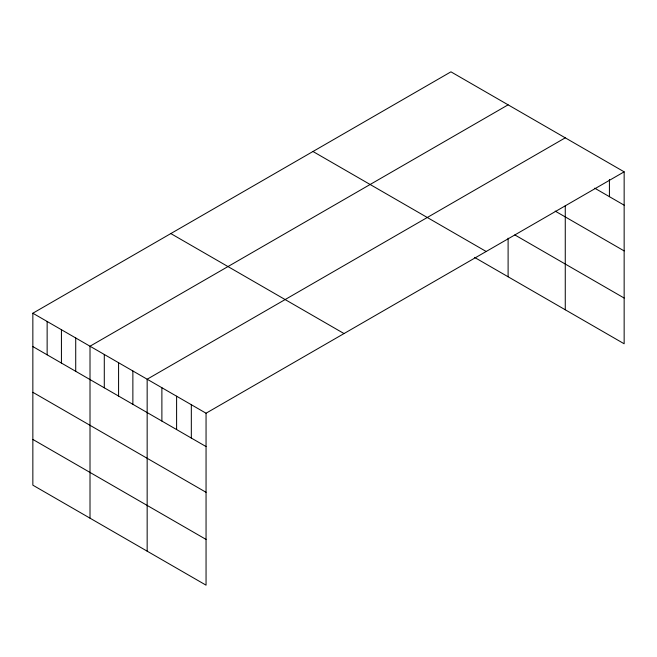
<?xml version="1.0" encoding="UTF-8"?>
<svg xmlns="http://www.w3.org/2000/svg" width="657" height="657" viewBox="0 0 657 657"><rect width="100%" height="100%" fill="white"/><g stroke="black" fill="none" stroke-linecap="round" stroke-linejoin="round"><path stroke-width="0.99" d="M624.15 171.83L206.052 413.22L206.052 585.165L32.85 485.17L32.85 313.225L450.948 71.835L624.15 171.83L624.15 343.775L474.485 257.363M508.107 104.833L90.009 346.223L90.009 518.168M565.266 137.83L147.16 379.22L147.16 551.166M594.708 188.173L624.15 205.173M555.173 211.094L624.15 250.908M514.833 234.919L624.15 298.04M312.978 151.496L486.18 251.491M170.82 233.572L344.022 333.559M32.85 313.225L206.052 413.22M32.85 346.567L206.052 446.563M32.85 392.303L206.052 492.298M32.85 439.434L206.052 539.422M609.425 179.501L609.425 196.673M565.266 205.731L565.266 309.776M508.107 238.154L508.107 276.778M191.327 404.72L191.327 438.063M176.602 396.22L176.602 429.563M161.885 387.72L161.885 421.063M132.87 370.975L132.87 404.318M118.58 362.721L118.58 396.064M104.291 354.476L104.291 387.819M75.719 337.977L75.719 371.32M61.429 329.724L61.429 363.066M47.14 321.478L47.14 354.821"/></g></svg>
